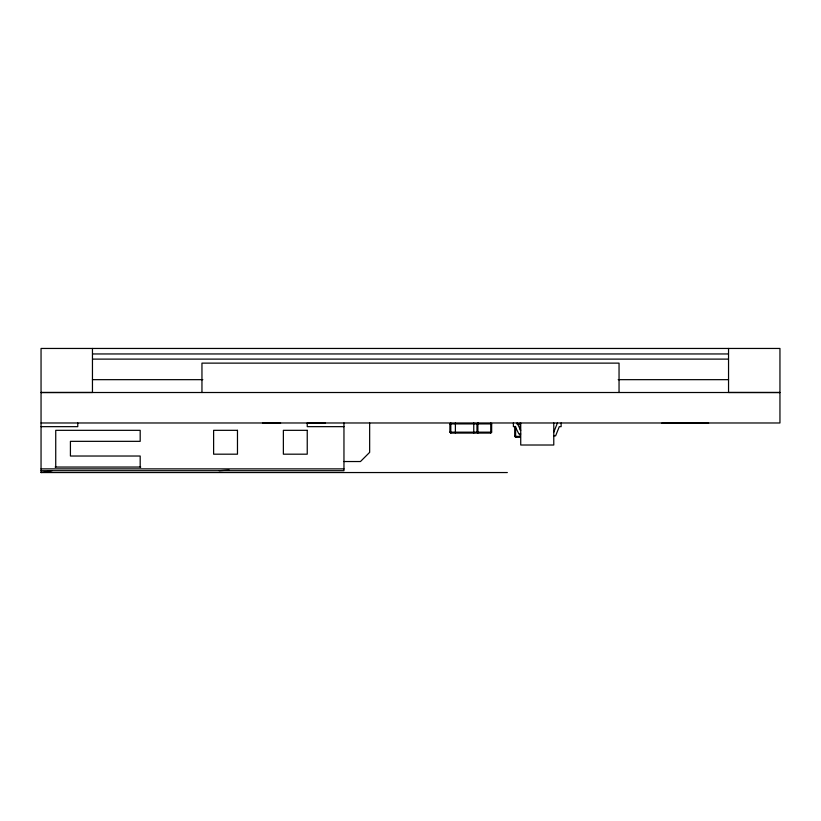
<?xml version="1.0" encoding="UTF-8"?>
<svg xmlns="http://www.w3.org/2000/svg" width="821" height="821" viewBox="0 0 821 821"><rect width="100%" height="100%" fill="white"/><g stroke="black" fill="none" stroke-linecap="round" stroke-linejoin="round"><path stroke-width="1.23" d="M553.775 432.164L557.449 422.979M450.811 433.078L449.898 432.164L449.898 423.903L450.811 422.979L450.811 433.078L490.742 433.078L491.656 432.164L491.656 423.903L490.742 422.979L490.742 433.078M41.05 422.979L779.95 422.979L779.95 348.453L41.05 348.453L41.05 472.547L52.062 470.71M219.125 470.71L229.131 470.043M92.568 353.954L728.432 353.954M92.568 359.116L728.432 359.116M92.455 379.661L202.818 379.661M618.182 379.661L728.545 379.661M262.504 423.072L280.618 423.072M307.403 423.072L325.485 423.072M661.705 423.215L708.605 423.215M449.898 423.903L491.656 423.903M516.768 423.903L520.206 423.903M41.05 426.653L77.769 426.653L77.769 422.979M343.958 426.653L307.239 426.653L307.239 422.979M449.898 432.164L491.656 432.164M520.73 434.001L518.893 434.001L515.229 426.653L513.392 426.653L513.392 422.979M553.775 435.838L555.612 435.838L559.286 426.653L561.123 426.653L561.123 422.979M514.705 426.397L514.705 436.382L520.206 436.382M514.705 436.382L515.619 437.306L520.206 437.306L520.206 433.888M343.958 461.535L360.47 461.535L369.655 452.361L369.655 422.979M55.11 467.046L140.74 467.046M41.05 468.873L343.958 468.873M41.05 470.71L343.958 470.71L343.958 422.979M41.05 472.547L507.337 472.547M517.066 422.979L520.73 430.327M728.545 348.453L728.545 392.479L779.95 392.51L41.05 392.51L92.455 392.479L92.455 348.453M619.044 392.51L619.044 363.128L201.956 363.128L201.956 392.51M553.775 422.979L553.775 445.013L520.73 445.013L520.73 422.979M520.206 422.979L520.206 430.142M515.619 426.397L515.619 437.306M473.758 422.979L473.758 433.078M455.398 422.979L455.398 433.078M140.186 467.046L140.186 456.024L70.421 456.024L70.421 441.339L140.186 441.339L140.186 430.327L55.736 430.327L55.736 467.046M477.894 422.979L476.97 423.903L476.97 432.164L477.894 433.078L477.894 422.979M237.474 430.327L213.614 430.327L213.614 454.187L237.474 454.187L237.474 430.327M307.239 430.327L283.368 430.327L283.368 454.187L307.239 454.187L307.239 430.327"/></g></svg>
